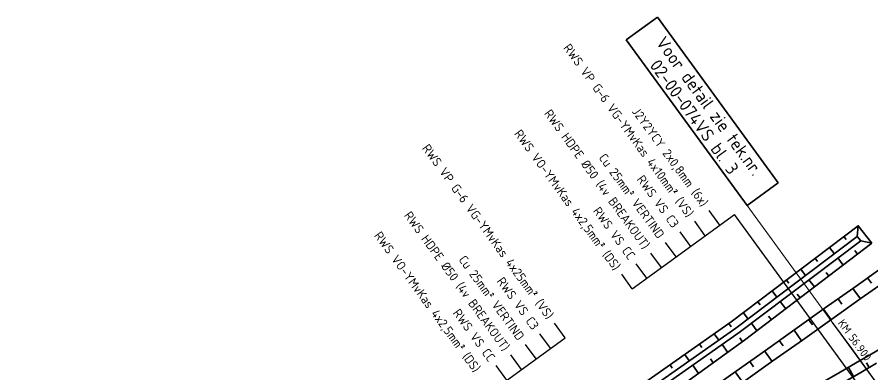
# Model space of a CAD drawing. Header units: metres. Extents: x 134219 to 139178, y 438661 to 444352.
# Drawn here: x 135275.2 to 135512.3, y 443591.3 to 443690.5 of the extents above; entities that cross this region are included whole.
import ezdxf
from ezdxf.enums import TextEntityAlignment as Align

# ---------------------------------------------------------------- set-up
doc = ezdxf.new("R2010")
doc.units = ezdxf.units.M
doc.linetypes.add('13strp', pattern=[4, 1, -3])
for name, color, linetype, lineweight in [('N-WE-AM-KILOMETRERING-S', 7, 'Continuous', 25), ('N-WE-KL-ET_LS_OV-T35', 3, 'Continuous', 35), ('N-WE-KL-ET_LS_OV_KABEL-T25', 7, 'Continuous', 25), ('Utd-ondergr-nw', 8, '13strp', 35), ('X-XX-AL-AANPIJLING-G', 7, 'Continuous', 18), ('X-XX-AL-AANPIJLING-S', 7, 'Continuous', 25)]:
    doc.layers.add(name, color=color, linetype=linetype, lineweight=lineweight)
doc.layers.add('N-WE-KL-MONITORING-T25', color=2, linetype='Continuous')
doc.styles.add('ISO18', font='NLCS-ISO.ttf')
doc.styles.add('ISO25', font='NLCS-ISO.ttf')
doc.styles.add('NLCS-ISO', font='NLCS-ISO.ttf')
doc.dimstyles.new('UTD', dxfattribs={"dimtxt": 1.8, "dimasz": 1.8, "dimexe": 0, "dimexo": 0, "dimgap": 0.5, "dimtad": 1, "dimdec": 1, "dimzin": 1, "dimdsep": 46, "dimtxsty": 'ISO18', "dimcen": 2.5, "dimclrd": 256, "dimclre": 256, "dimclrt": 1, "dimadec": 0, "dimazin": 0, "dimtfac": 1, "dimtdec": 1, "dimtmove": 0, "dimatfit": 3, "dimfxl": 0, "dimlwd": -1, "dimlwe": -1, "dimarcsym": 0})

# ---------------------------------------------------------------- blocks, each defined once
blk = doc.blocks.new('SAL-AM_KILOMETRERING-SO')
blk.add_lwpolyline([(-37, 0), (-28, 0), (-10, 0)])
at = {"style": 'ISO25'}
blk.add_text('KM', height=2.25, dxfattribs=at).set_placement((-36, 1))
blk.add_attdef('KM', (-31, 1), '', height=2.25, dxfattribs=at)

msp = doc.modelspace()

# ---------------------------------------------------------------- linework, layer by layer
at = {"layer": 'N-WE-KL-ET_LS_OV-T35'}
for p, q in [((135443.92, 443684.23), (135452.54, 443690.5)), ((135452.54, 443690.5), (135486, 443644.56)), ((135443.92, 443684.23), (135477.38, 443638.29)), ((135477.38, 443638.29), (135486, 443644.56))]:
    msp.add_line(p, q, dxfattribs=at)
at = {"layer": 'Utd-ondergr-nw', "linetype": 'Continuous', "flags": 128}
for points in [[(135508.19, 443632.66), (135473.01, 443605.97), (135442.52, 443584.56), (135409.34, 443561.57), (135373.59, 443538.25), (135337.97, 443515.02), (135304.52, 443492.71), (135275.17, 443473.43)], [(135507.91, 443629.62), (135474.29, 443604.22), (135443.77, 443582.77), (135410.55, 443559.76), (135374.78, 443536.43), (135339.16, 443513.21), (135305.72, 443490.9), (135278.12, 443472.74)], [(135512, 443627.84), (135476.71, 443600.89), (135446.39, 443579.02), (135413.35, 443555.61), (135377.5, 443532.26), (135341.81, 443509.2), (135308.39, 443486.86), (135278.76, 443467.88)], [(135508.87, 443628.46), (135475.17, 443603), (135444.62, 443581.54), (135411.39, 443558.52), (135375.6, 443535.18), (135339.99, 443511.96), (135306.55, 443489.65), (135278.94, 443471.49)], [(135504.88, 443628.79), (135504.21, 443629.64)], [(135501.57, 443624.91), (135500.23, 443626.63)], [(135507.25, 443625.78), (135508.01, 443624.8)], [(135496.92, 443622.75), (135496.26, 443623.61)], [(135502.5, 443623.73), (135504.03, 443621.75)], [(135466.18, 443586.51), (135474.33, 443592.3), (135482.49, 443598.09), (135490.64, 443603.88), (135498.8, 443609.66), (135506.95, 443615.45), (135515.11, 443621.24)], [(135493.6, 443618.87), (135492.28, 443620.6)], [(135476.42, 443589.36), (135484.57, 443595.15), (135492.73, 443600.94), (135500.88, 443606.73), (135509.04, 443612.52), (135517.19, 443618.31)], [(135499.28, 443619.71), (135500.05, 443618.71)], [(135511.84, 443616.71), (135510.79, 443618.18)], [(135488.96, 443616.71), (135488.31, 443617.58)], [(135494.53, 443617.69), (135496.07, 443615.67)], [(135485.64, 443612.82), (135484.34, 443614.56)], [(135491.32, 443613.65), (135492.09, 443612.63)], [(135508.8, 443612.35), (135506.72, 443615.29)], [(135481.01, 443610.67), (135480.36, 443611.55)], [(135486.57, 443611.65), (135488.11, 443609.59)], [(135503.68, 443610.93), (135502.64, 443612.39)], [(135477.67, 443606.78), (135476.38, 443608.53)], [(135500.65, 443606.56), (135498.56, 443609.5)], [(135483.35, 443607.59), (135484.12, 443606.55)], [(135495.53, 443605.14), (135494.49, 443606.6)], [(135473.03, 443604.66), (135472.39, 443605.54)], [(135478.6, 443605.6), (135480.14, 443603.5)], [(135492.49, 443600.77), (135490.41, 443603.71)], [(135469.58, 443600.9), (135468.31, 443602.67)], [(135475.37, 443601.54), (135476.15, 443600.48)], [(135464.86, 443598.92), (135464.23, 443599.8)], [(135470.51, 443599.73), (135472.08, 443597.54)], [(135487.37, 443599.35), (135486.33, 443600.82)], [(135516.03, 443599.57), (135511.76, 443597.03), (135507.46, 443594.51), (135503.15, 443592.02), (135498.82, 443589.56)], [(135461.4, 443595.16), (135460.14, 443596.93)], [(135484.34, 443594.99), (135482.26, 443597.92)], [(135467.22, 443595.73), (135468.01, 443594.61)], [(135479.22, 443593.56), (135478.18, 443595.03)], [(135513.24, 443594.51), (135508.93, 443591.98), (135504.6, 443589.48)], [(135510.52, 443594.61), (135511.26, 443593.34)], [(135456.68, 443593.17), (135456.06, 443594.06)], [(135462.33, 443593.98), (135463.95, 443591.68)], [(135476.18, 443589.2), (135474.1, 443592.13)], [(135505.46, 443593.35), (135506.92, 443590.82)]]:
    msp.add_lwpolyline(points, dxfattribs=at)
msp.add_lwpolyline([(135512, 443627.84), (135508.19, 443632.66), (135507.91, 443629.62), (135508.87, 443628.46)], close=True, dxfattribs=at)
at = {"layer": 'X-XX-AL-AANPIJLING-S'}
for p, q in [((135469.86, 443632.81), (135466.92, 443636.85)), ((135445.61, 443615.15), (135473.91, 443635.75)), ((135523.23, 443568.03), (135473.91, 443635.75)), ((135465.82, 443629.87), (135462.88, 443633.91)), ((135461.78, 443626.92), (135458.84, 443630.96)), ((135457.74, 443623.98), (135454.8, 443628.02)), ((135453.7, 443621.04), (135450.75, 443625.08)), ((135449.66, 443618.09), (135446.71, 443622.13)), ((135445.61, 443615.15), (135442.67, 443619.19)), ((135427.01, 443601.6), (135424.07, 443605.64)), ((135402.76, 443583.94), (135427.01, 443601.6)), ((135422.97, 443598.66), (135420.03, 443602.7)), ((135418.93, 443595.71), (135415.99, 443599.76)), ((135414.89, 443592.77), (135411.94, 443596.81)), ((135410.85, 443589.83), (135407.9, 443593.87))]:
    msp.add_line(p, q, dxfattribs=at)

# ---------------------------------------------------------------- block references
at = {"layer": 'N-WE-AM-KILOMETRERING-S'}
ref = msp.add_blockref('SAL-AM_KILOMETRERING-SO', (135522.78, 443575.95), dxfattribs=dict(at, rotation=306.065996042389))
ref.add_attrib('KM', '56.900', (135505.34, 443601.6), dxfattribs={"layer": 'N-WE-KL-MONITORING-T25', "height": 2.25, "rotation": 306.066, "style": 'ISO25'})

# ---------------------------------------------------------------- texts
at = {"layer": 'N-WE-KL-ET_LS_OV-T35', "style": 'NLCS-ISO'}
for s, p in [('Voor detail zie tek.nr.', (135465.52, 443664.8)), ('02-00-074VS bl. 3', (135461.38, 443661.79))]:
    msp.add_text(s, height=3.5, rotation=306.066, dxfattribs=at).set_placement(p, align=Align.CENTER)
at = {"layer": 'N-WE-KL-ET_LS_OV_KABEL-T25', "style": 'NLCS-ISO'}
for s, p in [('RWS VP G-6 VG-YMvKas 4x10mm² (VS)', (135461.75, 443635.46)), ('RWS HDPE Ø50 (4v BREAKOUT)', (135449.62, 443626.63)), ('J2Y2YCY 2x0,8mm (6x)', (135465.79, 443638.4)), ('RWS VO-YMvKas 4x2,5mm² (DS)', (135441.54, 443620.74)), ('RWS VP G-6 VG-YMvKas 4x25mm² (VS)', (135422.94, 443607.19)), ('Cu 25mm² VERTIND', (135453.67, 443629.57)), ('RWS VS C3', (135457.71, 443632.52)), ('RWS VS CC', (135445.58, 443623.69)), ('RWS HDPE Ø50 (4v BREAKOUT)', (135410.81, 443598.36)), ('RWS VO-YMvKas 4x2,5mm² (DS)', (135402.73, 443592.48)), ('Cu 25mm² VERTIND', (135414.86, 443601.31)), ('RWS VS C3', (135418.9, 443604.25)), ('RWS VS CC', (135406.77, 443595.42))]:
    msp.add_text(s, height=2.5, rotation=306.066, dxfattribs=at).set_placement(p, align=Align.MIDDLE_RIGHT)

# ---------------------------------------------------------------- leaders
at = {"layer": 'X-XX-AL-AANPIJLING-G'}
msp.add_leader([(135516.89, 443584.04), (135477.38, 443638.29)], dimstyle='UTD', override={"dimasz": 3.5, "dimfxl": 0}, dxfattribs=at)

doc.saveas('drawing.dxf')
